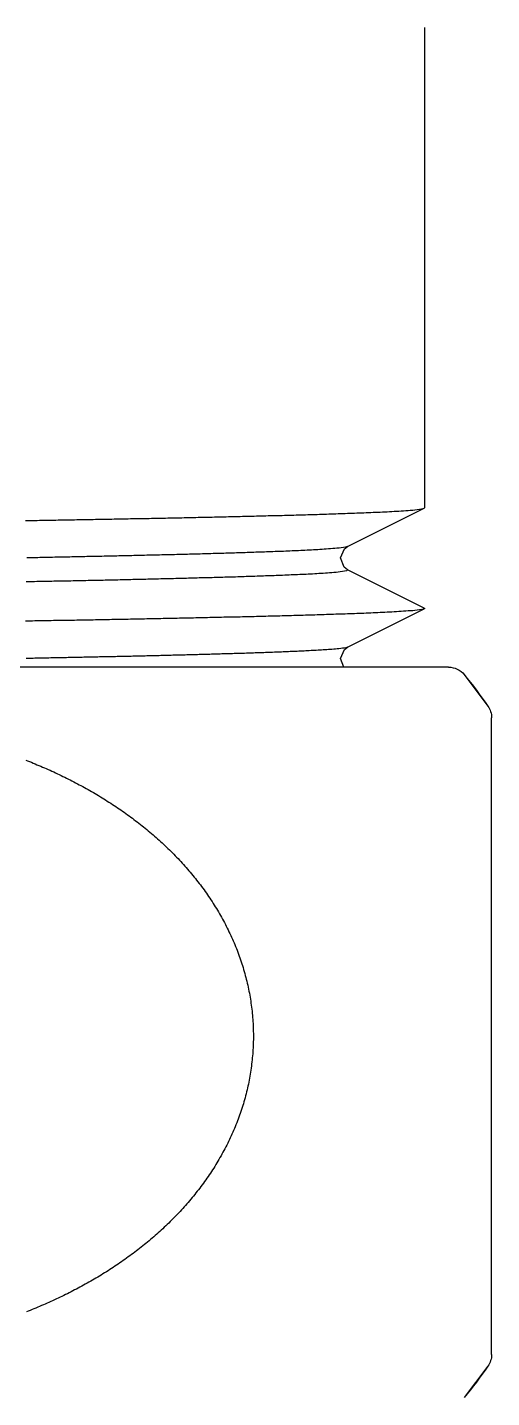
# Model space of a CAD drawing. Header units: millimetres. Extents: x 0 to 3800, y -67 to 2530.
# Drawn here: x 2348.98 to 2356.08, y 826.19 to 847.16 of the extents above; entities that cross this region are included whole.
import ezdxf

# ---------------------------------------------------------------- set-up
doc = ezdxf.new("R2010")
doc.units = ezdxf.units.MM
doc.layers.add('내부선 및 부속', color=4, linetype='Continuous')

msp = doc.modelspace()

# ---------------------------------------------------------------- linework, layer by layer
at = {"layer": '내부선 및 부속', "linetype": 'Continuous'}
for p, q in [((2355.055, 847.16), (2355.055, 839.807)), ((2353.876, 839.214), (2355.049, 839.801)), ((2355.049, 839.801), (2355.055, 839.807)), ((2355.049, 838.273), (2353.876, 838.859)), ((2353.876, 837.675), (2355.049, 838.261)), ((2355.423, 837.369), (2313.625, 837.369)), ((2355.662, 837.255), (2356.025, 836.773)), ((2356.081, 826.849), (2356.081, 836.596)), ((2356.025, 826.672), (2355.662, 826.191))]:
    msp.add_line(p, q, dxfattribs=at)
at = {"layer": '내부선 및 부속', "linetype": 'Continuous', "flags": 128}
for points in [[(2348.948, 839.613), (2348.984, 839.614), (2349.019, 839.614), (2349.055, 839.615), (2349.091, 839.615), (2349.127, 839.616), (2349.162, 839.617), (2349.198, 839.617), (2349.234, 839.618), (2349.269, 839.619), (2349.305, 839.619), (2349.341, 839.62), (2349.376, 839.62), (2349.412, 839.621), (2349.448, 839.622), (2349.484, 839.622), (2349.519, 839.623), (2349.555, 839.623), (2349.591, 839.624), (2349.626, 839.625), (2349.662, 839.625), (2349.698, 839.626), (2349.733, 839.627), (2349.769, 839.627), (2349.805, 839.628), (2349.841, 839.629), (2349.876, 839.629), (2349.912, 839.63), (2349.948, 839.63), (2349.983, 839.631), (2350.019, 839.632), (2350.055, 839.632), (2350.09, 839.633), (2350.126, 839.634), (2350.162, 839.634), (2350.198, 839.635), (2350.233, 839.636), (2350.269, 839.636), (2350.305, 839.637), (2350.34, 839.638), (2350.376, 839.638), (2350.412, 839.639), (2350.447, 839.64), (2350.483, 839.64), (2350.519, 839.641), (2350.555, 839.642), (2350.59, 839.642), (2350.626, 839.643), (2350.662, 839.644), (2350.697, 839.644), (2350.733, 839.645), (2350.769, 839.646), (2350.804, 839.647), (2350.84, 839.647), (2350.876, 839.648), (2350.912, 839.649), (2350.947, 839.649), (2350.983, 839.65), (2351.019, 839.651), (2351.054, 839.652), (2351.09, 839.652), (2351.126, 839.653), (2351.161, 839.654), (2351.197, 839.654), (2351.233, 839.655), (2351.269, 839.656), (2351.304, 839.657), (2351.34, 839.657), (2351.376, 839.658), (2351.411, 839.659), (2351.447, 839.66), (2351.483, 839.66), (2351.518, 839.661), (2351.554, 839.662), (2351.59, 839.663), (2351.626, 839.663), (2351.661, 839.664), (2351.697, 839.665), (2351.733, 839.666), (2351.768, 839.667), (2351.804, 839.667), (2351.84, 839.668), (2351.875, 839.669), (2351.911, 839.67), (2351.947, 839.671), (2351.983, 839.671), (2352.018, 839.672), (2352.054, 839.673), (2352.09, 839.674), (2352.125, 839.675), (2352.161, 839.675), (2352.197, 839.676), (2352.232, 839.677), (2352.268, 839.678), (2352.304, 839.679), (2352.339, 839.68), (2352.375, 839.681), (2352.375, 839.681), (2352.411, 839.681), (2352.447, 839.682), (2352.482, 839.683), (2352.518, 839.684), (2352.554, 839.685), (2352.589, 839.686), (2352.625, 839.687), (2352.661, 839.688), (2352.696, 839.689), (2352.732, 839.689), (2352.768, 839.69), (2352.804, 839.691), (2352.839, 839.692), (2352.875, 839.693), (2352.911, 839.694), (2352.946, 839.695), (2352.982, 839.696), (2353.018, 839.697), (2353.053, 839.698), (2353.089, 839.699), (2353.125, 839.7), (2353.16, 839.701), (2353.196, 839.702), (2353.232, 839.703), (2353.268, 839.704), (2353.303, 839.705), (2353.339, 839.706), (2353.375, 839.707), (2353.41, 839.708), (2353.446, 839.709), (2353.482, 839.711), (2353.517, 839.712), (2353.553, 839.713), (2353.589, 839.714), (2353.624, 839.715), (2353.66, 839.716), (2353.696, 839.717), (2353.731, 839.719), (2353.767, 839.72), (2353.803, 839.721), (2353.839, 839.722), (2353.874, 839.724), (2353.91, 839.725), (2353.946, 839.726), (2353.981, 839.728), (2354.017, 839.729), (2354.053, 839.73), (2354.088, 839.732), (2354.124, 839.733), (2354.16, 839.735), (2354.195, 839.736), (2354.231, 839.737), (2354.267, 839.739), (2354.302, 839.741), (2354.338, 839.742), (2354.374, 839.744), (2354.409, 839.746), (2354.445, 839.747), (2354.481, 839.749), (2354.516, 839.751), (2354.552, 839.753), (2354.588, 839.755), (2354.623, 839.757), (2354.659, 839.759), (2354.695, 839.761), (2354.73, 839.764), (2354.766, 839.766), (2354.802, 839.768), (2354.837, 839.771), (2354.873, 839.774), (2354.908, 839.778), (2354.943, 839.782), (2354.979, 839.786), (2355.015, 839.791), (2355.049, 839.801), (2355.049, 839.801)], [(2353.876, 839.215), (2353.845, 839.205), (2353.812, 839.2), (2353.779, 839.196), (2353.747, 839.192), (2353.714, 839.188), (2353.682, 839.185), (2353.649, 839.183), (2353.617, 839.18), (2353.584, 839.178), (2353.551, 839.176), (2353.518, 839.173), (2353.486, 839.171), (2353.453, 839.169), (2353.42, 839.167), (2353.388, 839.165), (2353.355, 839.163), (2353.322, 839.162), (2353.29, 839.16), (2353.257, 839.158), (2353.224, 839.157), (2353.192, 839.155), (2353.159, 839.154), (2353.126, 839.152), (2353.094, 839.151), (2353.061, 839.149), (2353.028, 839.148), (2352.995, 839.146), (2352.963, 839.145), (2352.93, 839.144), (2352.897, 839.142), (2352.864, 839.141), (2352.832, 839.14), (2352.799, 839.139), (2352.766, 839.137), (2352.734, 839.136), (2352.701, 839.135), (2352.668, 839.134), (2352.635, 839.132), (2352.603, 839.131), (2352.57, 839.13), (2352.537, 839.129), (2352.505, 839.128), (2352.472, 839.127), (2352.439, 839.126), (2352.406, 839.125), (2352.374, 839.123), (2352.341, 839.122), (2352.308, 839.121), (2352.275, 839.12), (2352.243, 839.119), (2352.21, 839.118), (2352.177, 839.117), (2352.145, 839.116), (2352.112, 839.115), (2352.079, 839.114), (2352.046, 839.113), (2352.014, 839.112), (2351.981, 839.111), (2351.948, 839.11), (2351.915, 839.109), (2351.883, 839.108), (2351.85, 839.108), (2351.817, 839.107), (2351.785, 839.106), (2351.752, 839.105), (2351.719, 839.104), (2351.686, 839.103), (2351.654, 839.102), (2351.621, 839.101), (2351.588, 839.1), (2351.555, 839.099), (2351.523, 839.099), (2351.49, 839.098), (2351.457, 839.097), (2351.425, 839.096), (2351.392, 839.095), (2351.359, 839.094), (2351.326, 839.093), (2351.294, 839.093), (2351.261, 839.092), (2351.228, 839.091), (2351.195, 839.09), (2351.163, 839.089), (2351.13, 839.089), (2351.097, 839.088), (2351.064, 839.087), (2351.032, 839.086), (2350.999, 839.085), (2350.966, 839.085), (2350.934, 839.084), (2350.901, 839.083), (2350.868, 839.082), (2350.835, 839.081), (2350.803, 839.081), (2350.77, 839.08), (2350.737, 839.079), (2350.704, 839.078), (2350.672, 839.078), (2350.639, 839.077), (2350.606, 839.076), (2350.606, 839.076), (2350.573, 839.075), (2350.541, 839.075), (2350.508, 839.074), (2350.475, 839.073), (2350.442, 839.073), (2350.41, 839.072), (2350.377, 839.071), (2350.344, 839.07), (2350.312, 839.07), (2350.279, 839.069), (2350.246, 839.068), (2350.213, 839.067), (2350.181, 839.067), (2350.148, 839.066), (2350.115, 839.065), (2350.082, 839.065), (2350.05, 839.064), (2350.017, 839.063), (2349.984, 839.063), (2349.951, 839.062), (2349.919, 839.061), (2349.886, 839.061), (2349.853, 839.06), (2349.821, 839.059), (2349.788, 839.059), (2349.755, 839.058), (2349.722, 839.057), (2349.69, 839.056), (2349.657, 839.056), (2349.624, 839.055), (2349.591, 839.055), (2349.559, 839.054), (2349.526, 839.053), (2349.493, 839.053), (2349.46, 839.052), (2349.428, 839.051), (2349.395, 839.051), (2349.362, 839.05), (2349.329, 839.049), (2349.297, 839.049), (2349.264, 839.048), (2349.231, 839.047), (2349.199, 839.047), (2349.166, 839.046), (2349.133, 839.045), (2349.1, 839.045), (2349.068, 839.044), (2349.035, 839.044), (2349.002, 839.043), (2348.969, 839.042)], [(2353.876, 838.86), (2353.824, 838.899), (2353.769, 839.041), (2353.831, 839.182), (2353.876, 839.214)], [(2353.876, 838.86), (2353.862, 838.842), (2353.83, 838.836), (2353.797, 838.831), (2353.765, 838.827), (2353.732, 838.823), (2353.7, 838.82), (2353.667, 838.817), (2353.634, 838.814), (2353.602, 838.812), (2353.569, 838.809), (2353.536, 838.807), (2353.504, 838.805), (2353.471, 838.803), (2353.438, 838.801), (2353.406, 838.799), (2353.373, 838.797), (2353.34, 838.795), (2353.308, 838.794), (2353.275, 838.792), (2353.242, 838.79), (2353.209, 838.789), (2353.177, 838.787), (2353.144, 838.786), (2353.111, 838.784), (2353.079, 838.783), (2353.046, 838.781), (2353.013, 838.78), (2352.98, 838.778), (2352.948, 838.777), (2352.915, 838.776), (2352.882, 838.774), (2352.85, 838.773), (2352.817, 838.772), (2352.784, 838.771), (2352.751, 838.769), (2352.719, 838.768), (2352.686, 838.767), (2352.653, 838.766), (2352.621, 838.765), (2352.588, 838.763), (2352.555, 838.762), (2352.522, 838.761), (2352.49, 838.76), (2352.457, 838.759), (2352.424, 838.758), (2352.392, 838.757), (2352.359, 838.756), (2352.326, 838.755), (2352.293, 838.754), (2352.261, 838.753), (2352.228, 838.752), (2352.195, 838.75), (2352.162, 838.749), (2352.13, 838.748), (2352.097, 838.747), (2352.064, 838.747), (2352.032, 838.746), (2351.999, 838.745), (2351.966, 838.744), (2351.933, 838.743), (2351.901, 838.742), (2351.868, 838.741), (2351.835, 838.74), (2351.802, 838.739), (2351.77, 838.738), (2351.737, 838.737), (2351.704, 838.736), (2351.671, 838.735), (2351.639, 838.734), (2351.606, 838.734), (2351.573, 838.733), (2351.541, 838.732), (2351.508, 838.731), (2351.475, 838.73), (2351.442, 838.729), (2351.41, 838.728), (2351.377, 838.728), (2351.344, 838.727), (2351.311, 838.726), (2351.279, 838.725), (2351.246, 838.724), (2351.213, 838.723), (2351.181, 838.723), (2351.148, 838.722), (2351.115, 838.721), (2351.082, 838.72), (2351.05, 838.719), (2351.017, 838.719), (2350.984, 838.718), (2350.951, 838.717), (2350.919, 838.716), (2350.886, 838.715), (2350.853, 838.715), (2350.82, 838.714), (2350.788, 838.713), (2350.755, 838.712), (2350.722, 838.712), (2350.689, 838.711), (2350.657, 838.71), (2350.624, 838.709), (2350.624, 838.709), (2350.591, 838.709), (2350.559, 838.708), (2350.526, 838.707), (2350.493, 838.706), (2350.46, 838.706), (2350.428, 838.705), (2350.395, 838.704), (2350.362, 838.703), (2350.329, 838.703), (2350.297, 838.702), (2350.264, 838.701), (2350.231, 838.701), (2350.198, 838.7), (2350.166, 838.699), (2350.133, 838.698), (2350.1, 838.698), (2350.068, 838.697), (2350.035, 838.696), (2350.002, 838.696), (2349.969, 838.695), (2349.937, 838.694), (2349.904, 838.694), (2349.871, 838.693), (2349.838, 838.692), (2349.806, 838.692), (2349.773, 838.691), (2349.74, 838.69), (2349.707, 838.69), (2349.675, 838.689), (2349.642, 838.688), (2349.609, 838.688), (2349.576, 838.687), (2349.544, 838.686), (2349.511, 838.686), (2349.478, 838.685), (2349.446, 838.684), (2349.413, 838.684), (2349.38, 838.683), (2349.347, 838.682), (2349.315, 838.682), (2349.282, 838.681), (2349.249, 838.68), (2349.216, 838.68), (2349.184, 838.679), (2349.151, 838.679), (2349.118, 838.678), (2349.085, 838.677), (2349.053, 838.677), (2349.02, 838.676), (2348.987, 838.675), (2348.954, 838.675)], [(2355.049, 838.261), (2355.015, 838.252), (2354.979, 838.247), (2354.943, 838.242), (2354.908, 838.238), (2354.873, 838.234), (2354.837, 838.231), (2354.802, 838.229), (2354.766, 838.226), (2354.73, 838.224), (2354.695, 838.221), (2354.659, 838.219), (2354.623, 838.217), (2354.588, 838.215), (2354.552, 838.213), (2354.516, 838.211), (2354.481, 838.209), (2354.445, 838.207), (2354.409, 838.206), (2354.374, 838.204), (2354.338, 838.202), (2354.302, 838.201), (2354.267, 838.199), (2354.231, 838.198), (2354.195, 838.196), (2354.16, 838.195), (2354.124, 838.193), (2354.088, 838.192), (2354.053, 838.19), (2354.017, 838.189), (2353.981, 838.188), (2353.946, 838.186), (2353.91, 838.185), (2353.874, 838.184), (2353.839, 838.183), (2353.803, 838.181), (2353.767, 838.18), (2353.731, 838.179), (2353.696, 838.178), (2353.66, 838.176), (2353.624, 838.175), (2353.589, 838.174), (2353.553, 838.173), (2353.517, 838.172), (2353.482, 838.171), (2353.446, 838.17), (2353.41, 838.169), (2353.375, 838.167), (2353.339, 838.166), (2353.303, 838.165), (2353.268, 838.164), (2353.232, 838.163), (2353.196, 838.162), (2353.16, 838.161), (2353.125, 838.16), (2353.089, 838.159), (2353.053, 838.158), (2353.018, 838.157), (2352.982, 838.156), (2352.946, 838.155), (2352.911, 838.154), (2352.875, 838.153), (2352.839, 838.152), (2352.804, 838.151), (2352.768, 838.151), (2352.732, 838.15), (2352.696, 838.149), (2352.661, 838.148), (2352.625, 838.147), (2352.589, 838.146), (2352.554, 838.145), (2352.518, 838.144), (2352.482, 838.143), (2352.447, 838.142), (2352.411, 838.142), (2352.375, 838.141), (2352.339, 838.14), (2352.304, 838.139), (2352.268, 838.138), (2352.232, 838.137), (2352.197, 838.136), (2352.161, 838.136), (2352.125, 838.135), (2352.09, 838.134), (2352.054, 838.133), (2352.018, 838.132), (2351.983, 838.132), (2351.947, 838.131), (2351.911, 838.13), (2351.875, 838.129), (2351.84, 838.128), (2351.804, 838.128), (2351.768, 838.127), (2351.733, 838.126), (2351.697, 838.125), (2351.661, 838.124), (2351.626, 838.124), (2351.59, 838.123), (2351.554, 838.122), (2351.518, 838.121), (2351.483, 838.121), (2351.483, 838.121), (2351.447, 838.12), (2351.411, 838.119), (2351.376, 838.118), (2351.34, 838.118), (2351.304, 838.117), (2351.269, 838.116), (2351.233, 838.115), (2351.197, 838.115), (2351.161, 838.114), (2351.126, 838.113), (2351.09, 838.112), (2351.054, 838.112), (2351.019, 838.111), (2350.983, 838.11), (2350.947, 838.11), (2350.912, 838.109), (2350.876, 838.108), (2350.84, 838.107), (2350.804, 838.107), (2350.769, 838.106), (2350.733, 838.105), (2350.697, 838.105), (2350.662, 838.104), (2350.626, 838.103), (2350.59, 838.103), (2350.555, 838.102), (2350.519, 838.101), (2350.483, 838.101), (2350.447, 838.1), (2350.412, 838.099), (2350.376, 838.099), (2350.34, 838.098), (2350.305, 838.097), (2350.269, 838.097), (2350.233, 838.096), (2350.198, 838.095), (2350.162, 838.095), (2350.126, 838.094), (2350.09, 838.093), (2350.055, 838.093), (2350.019, 838.092), (2349.983, 838.091), (2349.948, 838.091), (2349.912, 838.09), (2349.876, 838.089), (2349.841, 838.089), (2349.805, 838.088), (2349.769, 838.087), (2349.733, 838.087), (2349.698, 838.086), (2349.662, 838.086), (2349.626, 838.085), (2349.591, 838.084), (2349.555, 838.084), (2349.519, 838.083), (2349.484, 838.082), (2349.448, 838.082), (2349.412, 838.081), (2349.376, 838.081), (2349.341, 838.08), (2349.305, 838.079), (2349.269, 838.079), (2349.234, 838.078), (2349.198, 838.077), (2349.162, 838.077), (2349.127, 838.076), (2349.091, 838.076), (2349.055, 838.075), (2349.019, 838.074), (2348.984, 838.074), (2348.948, 838.073)], [(2355.049, 838.273), (2355.049, 838.273), (2355.049, 838.273), (2355.049, 838.273), (2355.049, 838.273), (2355.049, 838.273), (2355.049, 838.273), (2355.05, 838.273), (2355.05, 838.273), (2355.05, 838.273), (2355.05, 838.273), (2355.05, 838.273), (2355.05, 838.273), (2355.05, 838.272), (2355.05, 838.272), (2355.05, 838.272), (2355.05, 838.272), (2355.051, 838.272), (2355.051, 838.272), (2355.051, 838.272), (2355.051, 838.272), (2355.051, 838.272), (2355.051, 838.272), (2355.051, 838.272), (2355.051, 838.272), (2355.051, 838.272), (2355.051, 838.272), (2355.052, 838.272), (2355.052, 838.272), (2355.052, 838.271), (2355.052, 838.271), (2355.052, 838.271), (2355.052, 838.271), (2355.052, 838.271), (2355.052, 838.271), (2355.052, 838.271), (2355.052, 838.271), (2355.052, 838.271), (2355.053, 838.271), (2355.053, 838.271), (2355.053, 838.271), (2355.053, 838.271), (2355.053, 838.27), (2355.053, 838.27), (2355.053, 838.27), (2355.053, 838.27), (2355.053, 838.27), (2355.053, 838.27), (2355.053, 838.27), (2355.053, 838.27), (2355.054, 838.27), (2355.054, 838.27), (2355.054, 838.27), (2355.054, 838.27), (2355.054, 838.269), (2355.054, 838.269), (2355.054, 838.269), (2355.054, 838.269), (2355.054, 838.269), (2355.054, 838.269), (2355.054, 838.269), (2355.054, 838.269), (2355.054, 838.269), (2355.054, 838.269), (2355.054, 838.269), (2355.054, 838.269), (2355.054, 838.268), (2355.054, 838.268), (2355.055, 838.268), (2355.055, 838.268), (2355.055, 838.268), (2355.055, 838.268), (2355.055, 838.268), (2355.055, 838.268), (2355.055, 838.268), (2355.055, 838.268), (2355.055, 838.268), (2355.055, 838.268), (2355.055, 838.267), (2355.055, 838.267), (2355.055, 838.267), (2355.055, 838.267), (2355.055, 838.267), (2355.055, 838.267), (2355.055, 838.267), (2355.055, 838.267), (2355.055, 838.267), (2355.055, 838.267), (2355.055, 838.267), (2355.055, 838.266), (2355.055, 838.266), (2355.055, 838.266), (2355.054, 838.266), (2355.054, 838.266), (2355.054, 838.266), (2355.054, 838.266), (2355.054, 838.266), (2355.054, 838.266), (2355.054, 838.266), (2355.054, 838.266), (2355.054, 838.266), (2355.054, 838.266), (2355.054, 838.265), (2355.054, 838.265), (2355.054, 838.265), (2355.054, 838.265), (2355.054, 838.265), (2355.054, 838.265), (2355.054, 838.265), (2355.054, 838.265), (2355.054, 838.265), (2355.053, 838.265), (2355.053, 838.265), (2355.053, 838.265), (2355.053, 838.264), (2355.053, 838.264), (2355.053, 838.264), (2355.053, 838.264), (2355.053, 838.264), (2355.053, 838.264), (2355.053, 838.264), (2355.053, 838.264), (2355.053, 838.264), (2355.052, 838.264), (2355.052, 838.264), (2355.052, 838.264), (2355.052, 838.264), (2355.052, 838.263), (2355.052, 838.263), (2355.052, 838.263), (2355.052, 838.263), (2355.052, 838.263), (2355.052, 838.263), (2355.052, 838.263), (2355.051, 838.263), (2355.051, 838.263), (2355.051, 838.263), (2355.051, 838.263), (2355.051, 838.263), (2355.051, 838.263), (2355.051, 838.263), (2355.051, 838.263), (2355.051, 838.262), (2355.051, 838.262), (2355.05, 838.262), (2355.05, 838.262), (2355.05, 838.262), (2355.05, 838.262), (2355.05, 838.262), (2355.05, 838.262), (2355.05, 838.262), (2355.05, 838.262), (2355.05, 838.262), (2355.05, 838.262), (2355.049, 838.262), (2355.049, 838.262), (2355.049, 838.262), (2355.049, 838.262), (2355.049, 838.262), (2355.049, 838.262), (2355.049, 838.261), (2355.049, 838.261)], [(2353.876, 837.675), (2353.85, 837.667), (2353.824, 837.662), (2353.797, 837.658), (2353.771, 837.655), (2353.744, 837.652), (2353.718, 837.649), (2353.691, 837.646), (2353.664, 837.644), (2353.638, 837.642), (2353.611, 837.64), (2353.584, 837.638), (2353.558, 837.636), (2353.531, 837.634), (2353.504, 837.633), (2353.477, 837.631), (2353.451, 837.629), (2353.424, 837.628), (2353.397, 837.626), (2353.37, 837.625), (2353.344, 837.623), (2353.317, 837.622), (2353.29, 837.62), (2353.264, 837.619), (2353.237, 837.618), (2353.21, 837.616), (2353.184, 837.615), (2353.157, 837.614), (2353.13, 837.612), (2353.103, 837.611), (2353.077, 837.61), (2353.05, 837.609), (2353.023, 837.608), (2352.996, 837.607), (2352.97, 837.605), (2352.943, 837.604), (2352.916, 837.603), (2352.889, 837.602), (2352.863, 837.601), (2352.836, 837.6), (2352.809, 837.599), (2352.782, 837.598), (2352.756, 837.597), (2352.729, 837.596), (2352.702, 837.595), (2352.676, 837.594), (2352.649, 837.593), (2352.622, 837.592), (2352.595, 837.591), (2352.569, 837.59), (2352.542, 837.589), (2352.515, 837.588), (2352.488, 837.587), (2352.462, 837.587), (2352.435, 837.586), (2352.408, 837.585), (2352.381, 837.584), (2352.355, 837.583), (2352.328, 837.582), (2352.301, 837.581), (2352.274, 837.58), (2352.248, 837.58), (2352.221, 837.579), (2352.194, 837.578), (2352.167, 837.577), (2352.141, 837.576), (2352.114, 837.575), (2352.087, 837.575), (2352.06, 837.574), (2352.034, 837.573), (2352.007, 837.572), (2351.98, 837.571), (2351.953, 837.571), (2351.927, 837.57), (2351.9, 837.569), (2351.873, 837.568), (2351.846, 837.568), (2351.82, 837.567), (2351.793, 837.566), (2351.766, 837.565), (2351.739, 837.565), (2351.713, 837.564), (2351.686, 837.563), (2351.659, 837.562), (2351.632, 837.562), (2351.606, 837.561), (2351.579, 837.56), (2351.552, 837.56), (2351.525, 837.559), (2351.499, 837.558), (2351.472, 837.557), (2351.445, 837.557), (2351.418, 837.556), (2351.392, 837.555), (2351.365, 837.555), (2351.338, 837.554), (2351.311, 837.553), (2351.285, 837.553), (2351.258, 837.552), (2351.231, 837.551), (2351.204, 837.551), (2351.204, 837.551), (2351.178, 837.55), (2351.151, 837.549), (2351.124, 837.549), (2351.097, 837.548), (2351.071, 837.547), (2351.044, 837.547), (2351.017, 837.546), (2350.99, 837.545), (2350.964, 837.545), (2350.937, 837.544), (2350.91, 837.543), (2350.883, 837.543), (2350.857, 837.542), (2350.83, 837.542), (2350.803, 837.541), (2350.776, 837.54), (2350.75, 837.54), (2350.723, 837.539), (2350.696, 837.538), (2350.669, 837.538), (2350.643, 837.537), (2350.616, 837.537), (2350.589, 837.536), (2350.562, 837.535), (2350.536, 837.535), (2350.509, 837.534), (2350.482, 837.534), (2350.455, 837.533), (2350.429, 837.532), (2350.402, 837.532), (2350.375, 837.531), (2350.348, 837.531), (2350.322, 837.53), (2350.295, 837.529), (2350.268, 837.529), (2350.241, 837.528), (2350.215, 837.528), (2350.188, 837.527), (2350.161, 837.527), (2350.134, 837.526), (2350.108, 837.525), (2350.081, 837.525), (2350.054, 837.524), (2350.027, 837.524), (2350.001, 837.523), (2349.974, 837.523), (2349.947, 837.522), (2349.92, 837.521), (2349.894, 837.521), (2349.867, 837.52), (2349.84, 837.52), (2349.813, 837.519), (2349.787, 837.519), (2349.76, 837.518), (2349.733, 837.518), (2349.706, 837.517), (2349.68, 837.516), (2349.653, 837.516), (2349.626, 837.515), (2349.599, 837.515), (2349.573, 837.514), (2349.546, 837.514), (2349.519, 837.513), (2349.492, 837.513), (2349.466, 837.512), (2349.439, 837.512), (2349.412, 837.511), (2349.385, 837.511), (2349.358, 837.51), (2349.332, 837.51), (2349.305, 837.509), (2349.278, 837.508), (2349.251, 837.508), (2349.225, 837.507), (2349.198, 837.507), (2349.171, 837.506), (2349.144, 837.506), (2349.118, 837.505), (2349.091, 837.505), (2349.064, 837.504), (2349.037, 837.504), (2349.011, 837.503), (2348.984, 837.503), (2348.957, 837.502)], [(2353.82, 837.369), (2353.769, 837.501), (2353.831, 837.642), (2353.876, 837.674)], [(2348.949, 835.947), (2348.978, 835.936), (2349.007, 835.924), (2349.036, 835.913), (2349.065, 835.901), (2349.093, 835.889), (2349.122, 835.877), (2349.151, 835.865), (2349.179, 835.853), (2349.208, 835.841), (2349.236, 835.828), (2349.265, 835.816), (2349.293, 835.803), (2349.322, 835.791), (2349.35, 835.778), (2349.378, 835.765), (2349.406, 835.752), (2349.435, 835.739), (2349.463, 835.725), (2349.491, 835.712), (2349.519, 835.698), (2349.547, 835.685), (2349.574, 835.671), (2349.602, 835.657), (2349.63, 835.643), (2349.658, 835.629), (2349.685, 835.615), (2349.713, 835.6), (2349.74, 835.586), (2349.768, 835.571), (2349.795, 835.557), (2349.823, 835.542), (2349.85, 835.527), (2349.877, 835.512), (2349.904, 835.496), (2349.931, 835.481), (2349.958, 835.466), (2349.985, 835.45), (2350.012, 835.434), (2350.039, 835.419), (2350.065, 835.403), (2350.092, 835.387), (2350.119, 835.37), (2350.145, 835.354), (2350.171, 835.338), (2350.198, 835.321), (2350.224, 835.304), (2350.25, 835.287), (2350.276, 835.27), (2350.302, 835.253), (2350.328, 835.236), (2350.354, 835.219), (2350.38, 835.201), (2350.405, 835.184), (2350.431, 835.166), (2350.456, 835.148), (2350.482, 835.13), (2350.507, 835.112), (2350.532, 835.094), (2350.557, 835.075), (2350.582, 835.057), (2350.607, 835.038), (2350.632, 835.02), (2350.656, 835.001), (2350.681, 834.982), (2350.705, 834.962), (2350.73, 834.943), (2350.754, 834.924), (2350.778, 834.904), (2350.802, 834.884), (2350.826, 834.865), (2350.85, 834.845), (2350.874, 834.825), (2350.898, 834.804), (2350.921, 834.784), (2350.944, 834.763), (2350.968, 834.743), (2350.991, 834.722), (2351.014, 834.701), (2351.037, 834.68), (2351.06, 834.659), (2351.082, 834.637), (2351.105, 834.616), (2351.127, 834.594), (2351.15, 834.572), (2351.172, 834.551), (2351.194, 834.529), (2351.216, 834.506), (2351.238, 834.484), (2351.259, 834.462), (2351.281, 834.439), (2351.302, 834.416), (2351.323, 834.394), (2351.344, 834.371), (2351.365, 834.348), (2351.386, 834.324), (2351.407, 834.301), (2351.427, 834.278), (2351.447, 834.254), (2351.447, 834.254), (2351.468, 834.23), (2351.488, 834.206), (2351.507, 834.182), (2351.527, 834.158), (2351.547, 834.134), (2351.566, 834.11), (2351.585, 834.085), (2351.604, 834.06), (2351.623, 834.036), (2351.642, 834.011), (2351.66, 833.986), (2351.679, 833.961), (2351.697, 833.935), (2351.715, 833.91), (2351.733, 833.884), (2351.75, 833.859), (2351.768, 833.833), (2351.785, 833.807), (2351.802, 833.781), (2351.819, 833.755), (2351.835, 833.729), (2351.852, 833.703), (2351.868, 833.676), (2351.884, 833.649), (2351.9, 833.623), (2351.916, 833.596), (2351.931, 833.569), (2351.947, 833.542), (2351.962, 833.515), (2351.977, 833.487), (2351.991, 833.46), (2352.006, 833.433), (2352.02, 833.405), (2352.034, 833.377), (2352.048, 833.349), (2352.061, 833.321), (2352.075, 833.293), (2352.088, 833.265), (2352.101, 833.237), (2352.114, 833.209), (2352.126, 833.18), (2352.138, 833.152), (2352.15, 833.123), (2352.162, 833.094), (2352.174, 833.065), (2352.185, 833.036), (2352.196, 833.007), (2352.207, 832.978), (2352.218, 832.949), (2352.228, 832.92), (2352.238, 832.89), (2352.248, 832.861), (2352.258, 832.831), (2352.267, 832.802), (2352.276, 832.772), (2352.285, 832.742), (2352.294, 832.712), (2352.302, 832.683), (2352.311, 832.653), (2352.319, 832.622), (2352.326, 832.592), (2352.334, 832.562), (2352.341, 832.532), (2352.348, 832.502), (2352.354, 832.471), (2352.361, 832.441), (2352.367, 832.41), (2352.373, 832.38), (2352.378, 832.349), (2352.384, 832.319), (2352.389, 832.288), (2352.394, 832.257), (2352.398, 832.226), (2352.402, 832.196), (2352.406, 832.165), (2352.41, 832.134), (2352.414, 832.103), (2352.417, 832.072), (2352.42, 832.041), (2352.422, 832.01), (2352.425, 831.979), (2352.427, 831.948), (2352.429, 831.917), (2352.43, 831.886), (2352.432, 831.855), (2352.433, 831.824), (2352.433, 831.793), (2352.434, 831.762), (2352.434, 831.731), (2352.434, 831.7), (2352.434, 831.669), (2352.433, 831.637), (2352.432, 831.606), (2352.431, 831.575), (2352.429, 831.544), (2352.428, 831.513), (2352.426, 831.482), (2352.424, 831.451), (2352.421, 831.42), (2352.418, 831.389), (2352.418, 831.389), (2352.415, 831.358), (2352.412, 831.327), (2352.408, 831.296), (2352.404, 831.266), (2352.4, 831.235), (2352.396, 831.204), (2352.391, 831.173), (2352.386, 831.143), (2352.381, 831.112), (2352.376, 831.081), (2352.37, 831.051), (2352.364, 831.02), (2352.358, 830.99), (2352.351, 830.959), (2352.344, 830.929), (2352.337, 830.899), (2352.33, 830.869), (2352.322, 830.838), (2352.315, 830.808), (2352.307, 830.778), (2352.298, 830.748), (2352.29, 830.718), (2352.281, 830.689), (2352.272, 830.659), (2352.262, 830.629), (2352.253, 830.6), (2352.243, 830.57), (2352.233, 830.541), (2352.223, 830.511), (2352.212, 830.482), (2352.202, 830.453), (2352.191, 830.424), (2352.179, 830.395), (2352.168, 830.366), (2352.156, 830.337), (2352.144, 830.309), (2352.132, 830.28), (2352.12, 830.252), (2352.107, 830.223), (2352.094, 830.195), (2352.081, 830.167), (2352.068, 830.139), (2352.054, 830.111), (2352.041, 830.083), (2352.027, 830.055), (2352.013, 830.027), (2351.998, 830), (2351.984, 829.972), (2351.969, 829.945), (2351.954, 829.918), (2351.939, 829.89), (2351.923, 829.863), (2351.908, 829.836), (2351.892, 829.81), (2351.876, 829.783), (2351.86, 829.757), (2351.843, 829.73), (2351.827, 829.704), (2351.81, 829.678), (2351.793, 829.651), (2351.776, 829.626), (2351.758, 829.6), (2351.741, 829.574), (2351.723, 829.548), (2351.705, 829.523), (2351.687, 829.498), (2351.669, 829.472), (2351.65, 829.447), (2351.632, 829.422), (2351.613, 829.397), (2351.594, 829.373), (2351.575, 829.348), (2351.556, 829.324), (2351.536, 829.299), (2351.517, 829.275), (2351.497, 829.251), (2351.477, 829.227), (2351.457, 829.203), (2351.436, 829.179), (2351.416, 829.156), (2351.396, 829.132), (2351.375, 829.109), (2351.354, 829.086), (2351.333, 829.063), (2351.312, 829.04), (2351.291, 829.017), (2351.269, 828.995), (2351.248, 828.972), (2351.226, 828.95), (2351.204, 828.928), (2351.182, 828.906), (2351.16, 828.884), (2351.138, 828.862), (2351.115, 828.84), (2351.093, 828.819), (2351.07, 828.797), (2351.048, 828.776), (2351.025, 828.755), (2351.002, 828.734), (2350.979, 828.713), (2350.979, 828.713), (2350.955, 828.692), (2350.932, 828.672), (2350.909, 828.651), (2350.885, 828.631), (2350.861, 828.611), (2350.838, 828.591), (2350.814, 828.571), (2350.79, 828.551), (2350.766, 828.532), (2350.741, 828.512), (2350.717, 828.493), (2350.693, 828.474), (2350.668, 828.454), (2350.643, 828.435), (2350.619, 828.417), (2350.594, 828.398), (2350.569, 828.379), (2350.544, 828.361), (2350.519, 828.343), (2350.493, 828.324), (2350.468, 828.306), (2350.443, 828.288), (2350.417, 828.271), (2350.392, 828.253), (2350.366, 828.235), (2350.34, 828.218), (2350.314, 828.201), (2350.288, 828.184), (2350.262, 828.167), (2350.236, 828.15), (2350.21, 828.133), (2350.184, 828.116), (2350.157, 828.1), (2350.131, 828.083), (2350.104, 828.067), (2350.078, 828.051), (2350.051, 828.035), (2350.024, 828.019), (2349.998, 828.003), (2349.971, 827.988), (2349.944, 827.972), (2349.917, 827.957), (2349.89, 827.941), (2349.862, 827.926), (2349.835, 827.911), (2349.808, 827.896), (2349.78, 827.881), (2349.753, 827.867), (2349.725, 827.852), (2349.698, 827.838), (2349.67, 827.823), (2349.643, 827.809), (2349.615, 827.795), (2349.587, 827.781), (2349.559, 827.767), (2349.531, 827.754), (2349.503, 827.74), (2349.475, 827.726), (2349.447, 827.713), (2349.419, 827.7), (2349.39, 827.687), (2349.362, 827.674), (2349.334, 827.661), (2349.305, 827.648), (2349.277, 827.635), (2349.248, 827.623), (2349.22, 827.61), (2349.191, 827.598), (2349.162, 827.586), (2349.134, 827.573), (2349.105, 827.561), (2349.076, 827.549), (2349.047, 827.538), (2349.018, 827.526), (2348.989, 827.514), (2348.96, 827.503)]]:
    msp.add_lwpolyline(points, dxfattribs=at)
for points in [[(2355.423, 837.369, -0.226267), (2355.662, 837.255)], [(2355.662, 837.255, -0.017162), (2356.025, 836.773)], [(2356.025, 836.773, -0.154225), (2356.081, 836.596)], [(2356.081, 826.849, -0.154225), (2356.025, 826.672)], [(2356.025, 826.672, -0.017162), (2355.662, 826.191)]]:
    msp.add_lwpolyline(points, format="xyb", dxfattribs=at)

doc.saveas('drawing.dxf')
